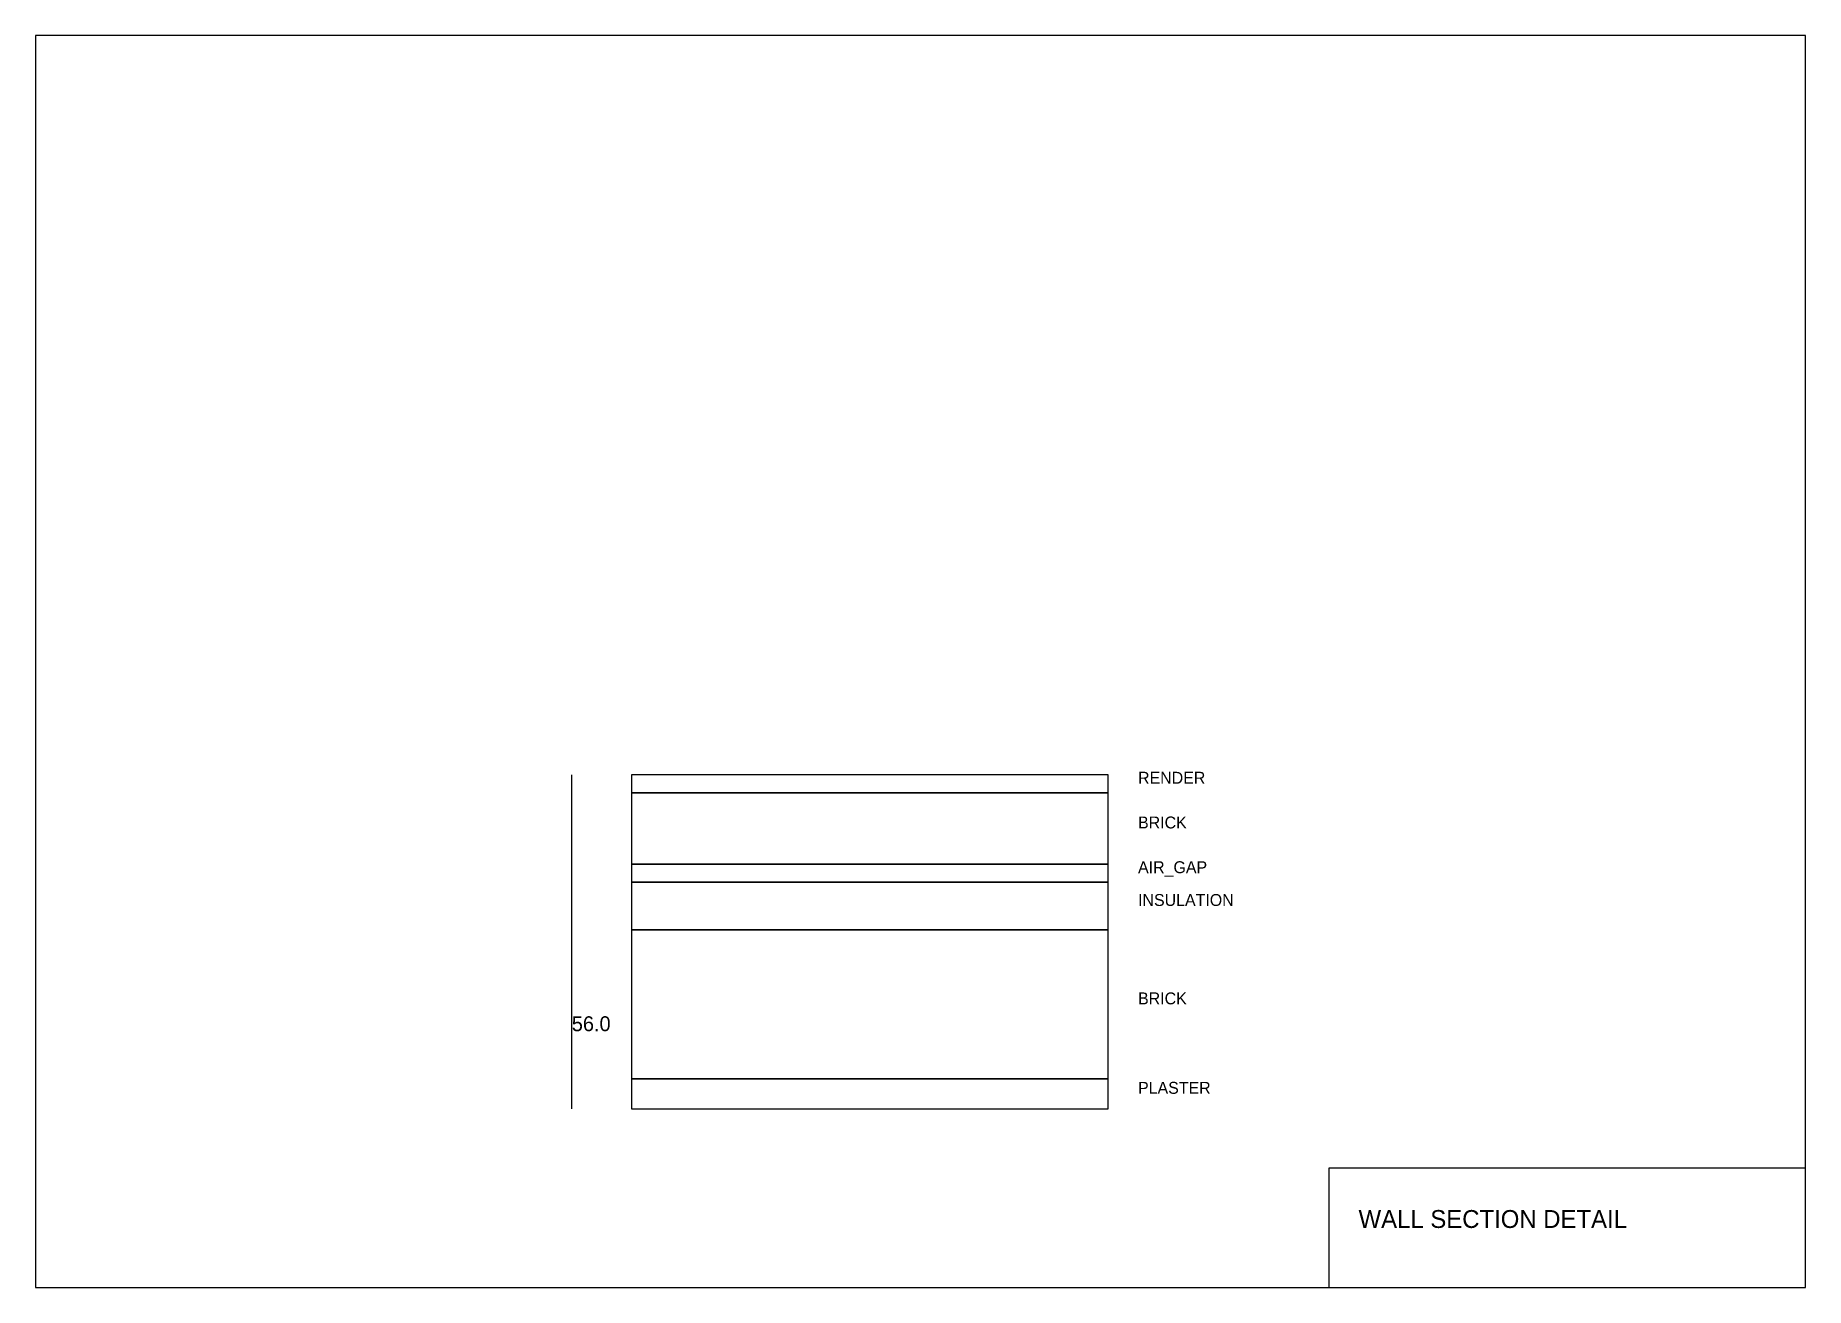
# Model space of a CAD drawing. Header units: millimetres. Extents: x 0 to 297, y 0 to 210.
import ezdxf

# ---------------------------------------------------------------- set-up
doc = ezdxf.new("R2010")
doc.units = ezdxf.units.MM
for name, color, linetype in [('AIR_GAP', 3, 'Continuous'), ('BORDER', 250, 'Continuous'), ('BRICK', 1, 'Continuous'), ('DIMENSIONS', 5, 'Continuous'), ('INSULATION', 4, 'Continuous'), ('PLASTER', 8, 'Continuous'), ('RENDER', 30, 'Continuous'), ('TEXT', 250, 'Continuous'), ('TITLEBLOCK', 250, 'Continuous')]:
    doc.layers.add(name, color=color, linetype=linetype)

msp = doc.modelspace()

# ---------------------------------------------------------------- linework, layer by layer
at = {"layer": 'AIR_GAP'}
msp.add_lwpolyline([(100, 68), (180, 68), (180, 71), (100, 71)], close=True, dxfattribs=at)
at = {"layer": 'BORDER'}
msp.add_lwpolyline([(0, 0), (297, 0), (297, 210), (0, 210)], close=True, dxfattribs=at)
at = {"layer": 'BRICK'}
for points in [[(100, 71), (180, 71), (180, 83), (100, 83)], [(100, 35), (180, 35), (180, 60), (100, 60)]]:
    msp.add_lwpolyline(points, close=True, dxfattribs=at)
at = {"layer": 'DIMENSIONS'}
msp.add_line((90, 30), (90, 86), dxfattribs=at)
at = {"layer": 'INSULATION'}
msp.add_lwpolyline([(100, 60), (180, 60), (180, 68), (100, 68)], close=True, dxfattribs=at)
at = {"layer": 'PLASTER'}
msp.add_lwpolyline([(100, 30), (180, 30), (180, 35), (100, 35)], close=True, dxfattribs=at)
at = {"layer": 'RENDER'}
msp.add_lwpolyline([(100, 83), (180, 83), (180, 86), (100, 86)], close=True, dxfattribs=at)
at = {"layer": 'TITLEBLOCK'}
msp.add_lwpolyline([(217, 0), (297, 0), (297, 20), (217, 20)], close=True, dxfattribs=at)

# ---------------------------------------------------------------- texts
at = {"layer": 'DIMENSIONS'}
msp.add_text('56.0', height=2.5, dxfattribs=at).set_placement((90, 43))
at = {"layer": 'TEXT'}
for s, height, p in [('RENDER', 2, (185, 84.5)), ('BRICK', 2, (185, 77)), ('AIR_GAP', 2, (185, 69.5)), ('INSULATION', 2, (185, 64)), ('BRICK', 2, (185, 47.5)), ('PLASTER', 2, (185, 32.5)), ('WALL SECTION DETAIL', 3, (222, 10))]:
    msp.add_text(s, height=height, dxfattribs=at).set_placement(p)

doc.saveas('drawing.dxf')
